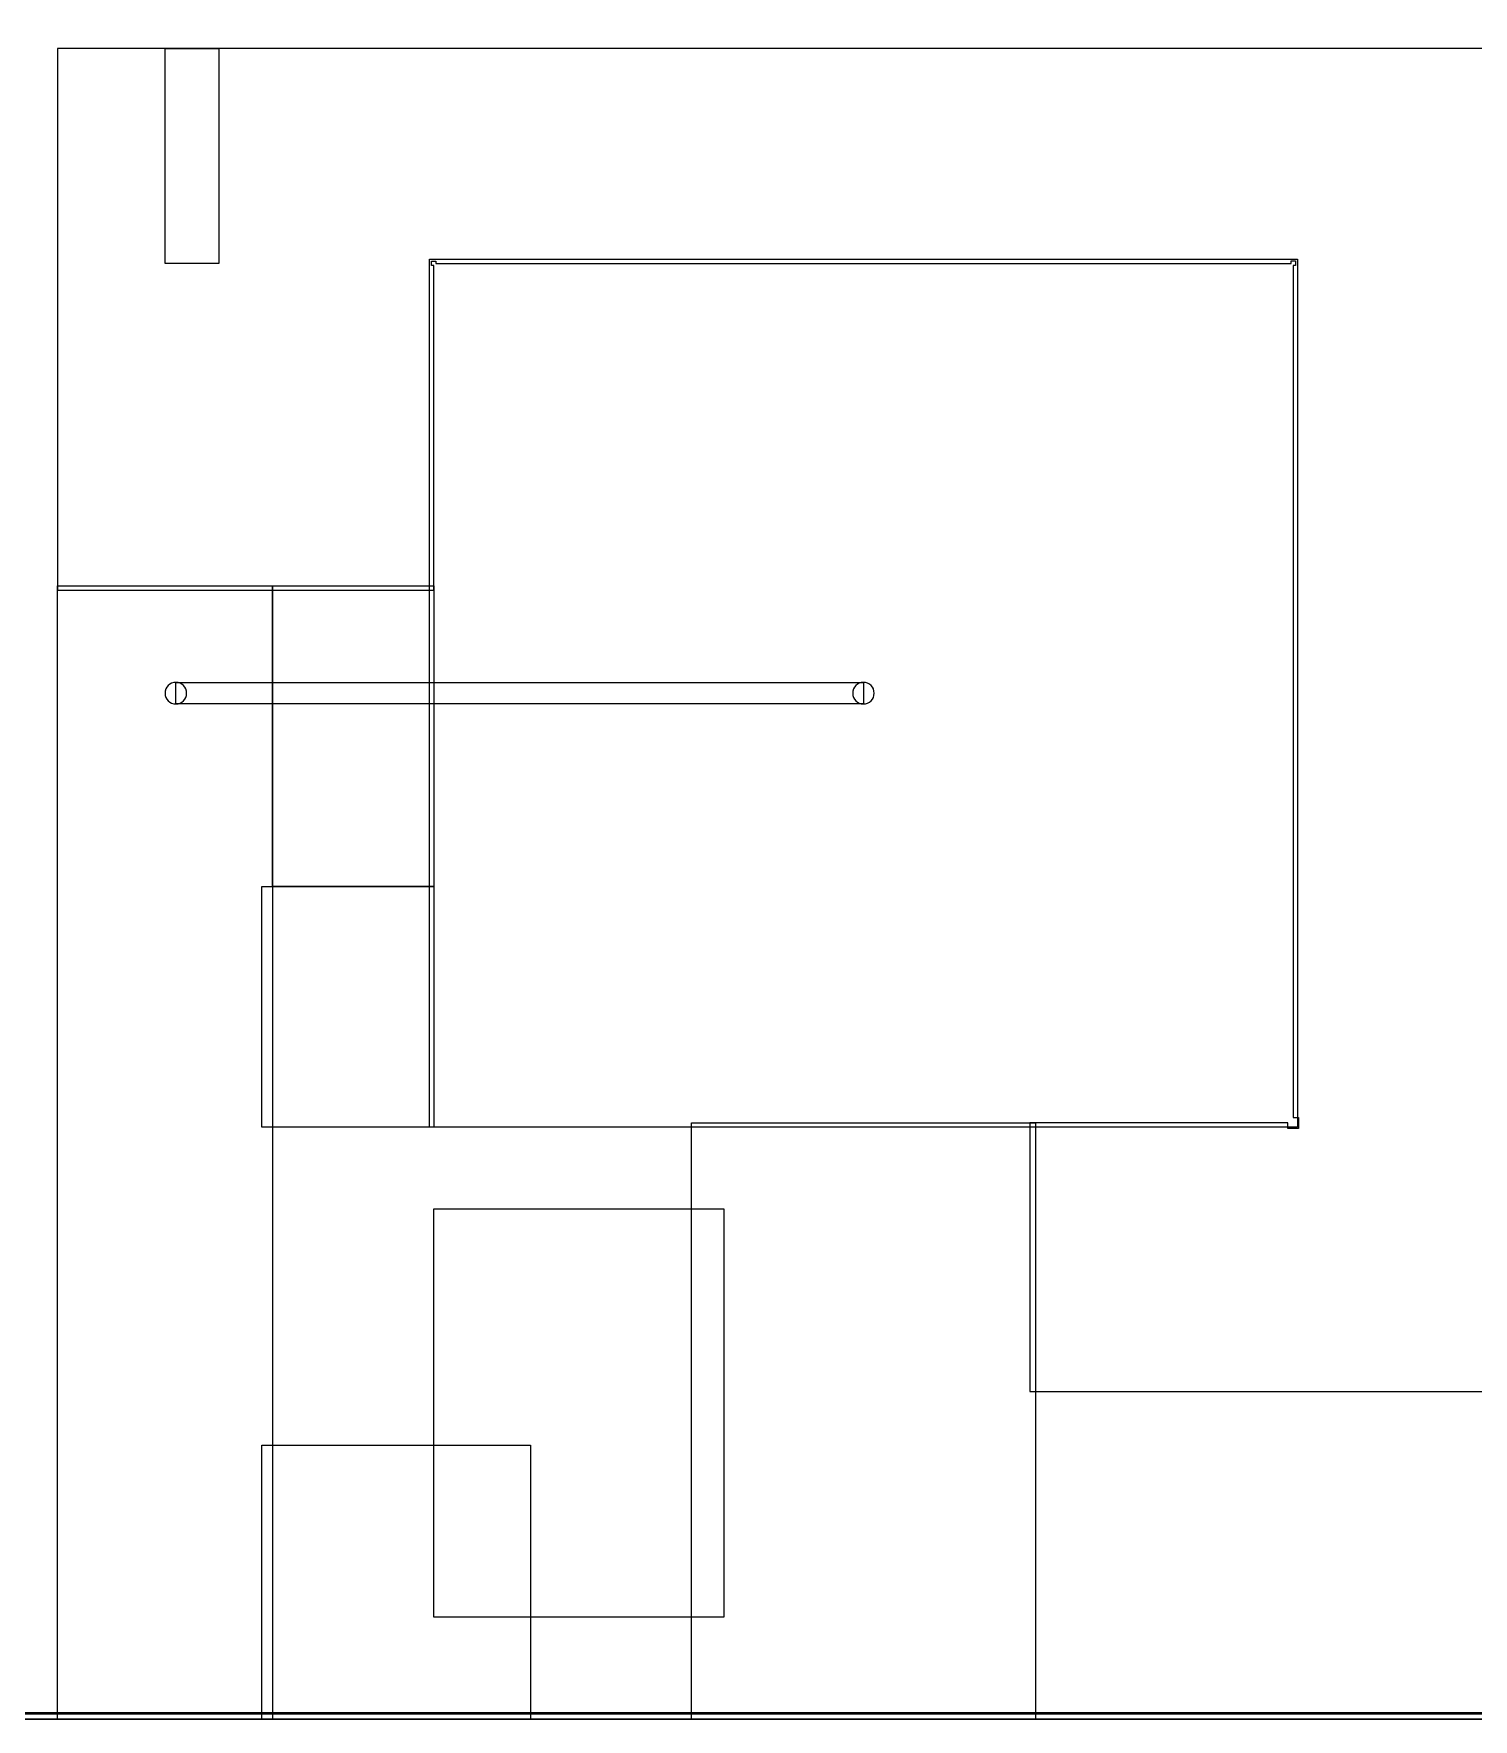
# Model space of a CAD drawing. Extents: x -52 to 52, y -50 to 50.
# Drawn here: x -37.31 to -30.61, y -0.03 to 7.82 of the extents above; entities that cross this region are included whole.
import ezdxf

# ---------------------------------------------------------------- set-up
doc = ezdxf.new("R2010")
doc.units = 0
for name, color, linetype in [('helperLayer', 6, 'CONTINUOUS'), ('largegap', 4, 'CONTINUOUS'), ('smallgap', 3, 'CONTINUOUS'), ('wafersize', 2, 'CONTINUOUS')]:
    doc.layers.add(name, color=color, linetype=linetype)

# ---------------------------------------------------------------- blocks, each defined once
blk = doc.blocks.new('10mmLens9.5mmWafer')
at = {"layer": 'largegap', "linetype": 'CONTINUOUS'}
blk.add_lwpolyline([(2, 8), (8.75, 8), (8.75, 5.48), (7, 5.48), (7, 6.99), (7.01, 6.99), (7.01, 7.01), (6.99, 7.01), (6.99, 7), (3.01, 7), (3.01, 7.0125), (2.99, 7.0125), (2.99, 6.99), (3, 6.99), (3, 3.025), (2.975, 3.025), (2.975, 3), (2.975, 2.975), (3.025, 2.975), (3.025, 3), (4.225, 3), (4.225, 1.75), (2, 1.75)], dxfattribs=at)
blk.add_lwpolyline([(8, 7), (8.25, 7), (8.25, 8), (8, 8), (8, 7)], close=True, dxfattribs=at)
at = {"layer": 'smallgap', "linetype": 'CONTINUOUS'}
for points in [[(2.98, 2.98), (7.02, 2.98), (7.02, 7.02), (2.98, 7.02), (2.98, 2.98)], [(7, 4.1), (7.75, 4.1), (7.75, 5.5), (7, 5.5), (7, 4.1)], [(7.75, 0.225), (8.75, 0.225), (8.75, 5.5), (7.75, 5.5), (7.75, 0.225)], [(5, 5.05), (5, 4.95), (8.2, 4.95), (8.2, 5.05), (5, 5.05)], [(7, 2.98), (7.8, 2.98), (7.8, 4.1), (7, 4.1), (7, 2.98)], [(4.2, 0.225), (5.8, 0.225), (5.8, 3), (4.2, 3), (4.2, 0.225)], [(5.65, 0.7), (7, 0.7), (7, 2.6), (5.65, 2.6), (5.65, 0.7)], [(6.55, 0.225), (7.8, 0.225), (7.8, 1.5), (6.55, 1.5), (6.55, 0.225)]]:
    blk.add_lwpolyline(points, close=True, dxfattribs=at)
for centre in [(5, 5), (8.2, 5)]:
    blk.add_circle(centre, 0.05, dxfattribs=at)
at = {"layer": 'wafersize', "linetype": 'CONTINUOUS'}
blk.add_lwpolyline([(0.225, 0.225), (9.775, 0.225), (9.775, 9.775), (0.225, 9.775), (0.225, 0.225)], close=True, dxfattribs=at)

msp = doc.modelspace()

# ---------------------------------------------------------------- linework, layer by layer
at = {"layer": 'helperLayer', "linetype": 'CONTINUOUS'}
msp.add_circle((0, 0), 50, dxfattribs=at)
at = {"layer": 'smallgap', "linetype": 'CONTINUOUS'}
msp.add_lwpolyline([(-47.5, 0), (41.5, 0), (41.5, 0.005), (-47.5, 0.005), (-47.5, 0)], close=True, dxfattribs=at)

# ---------------------------------------------------------------- block references
at = {"yscale": -1, "rotation": 180}
for p in [(-28.45, -0.25), (-28.45, -9.8)]:
    msp.add_blockref('10mmLens9.5mmWafer', p, dxfattribs=at)

doc.saveas('drawing.dxf')
